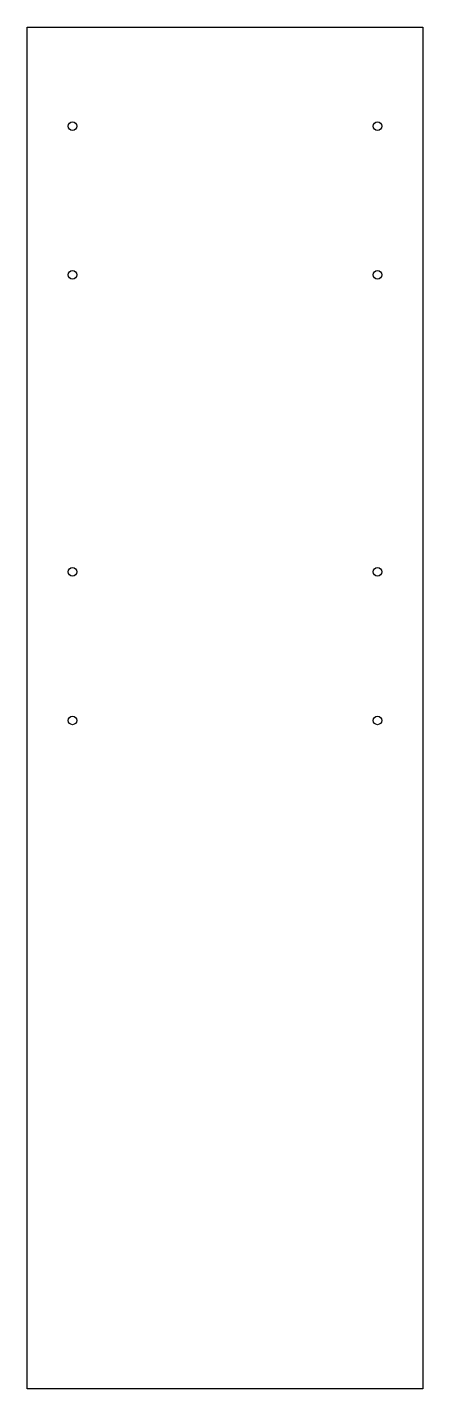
# Model space of a CAD drawing. Header units: inches. Extents: x -108 to -96, y -34.3 to 7.
import ezdxf

# ---------------------------------------------------------------- set-up
doc = ezdxf.new("R2010")
doc.units = ezdxf.units.IN
doc.layers.get('0').update_dxf_attribs({"linetype": 'CONTINUOUS'})

msp = doc.modelspace()

# ---------------------------------------------------------------- linework, layer by layer
msp.add_lwpolyline([(-96, -34.25), (-108, -34.25), (-108, 7), (-96, 7)], close=True)
for centre in [(-106.625, 4), (-97.375, 4), (-106.625, -0.5), (-97.375, -0.5), (-106.625, -9.5), (-97.375, -9.5), (-106.625, -14), (-97.375, -14)]:
    msp.add_circle(centre, 0.13)

doc.saveas('drawing.dxf')
